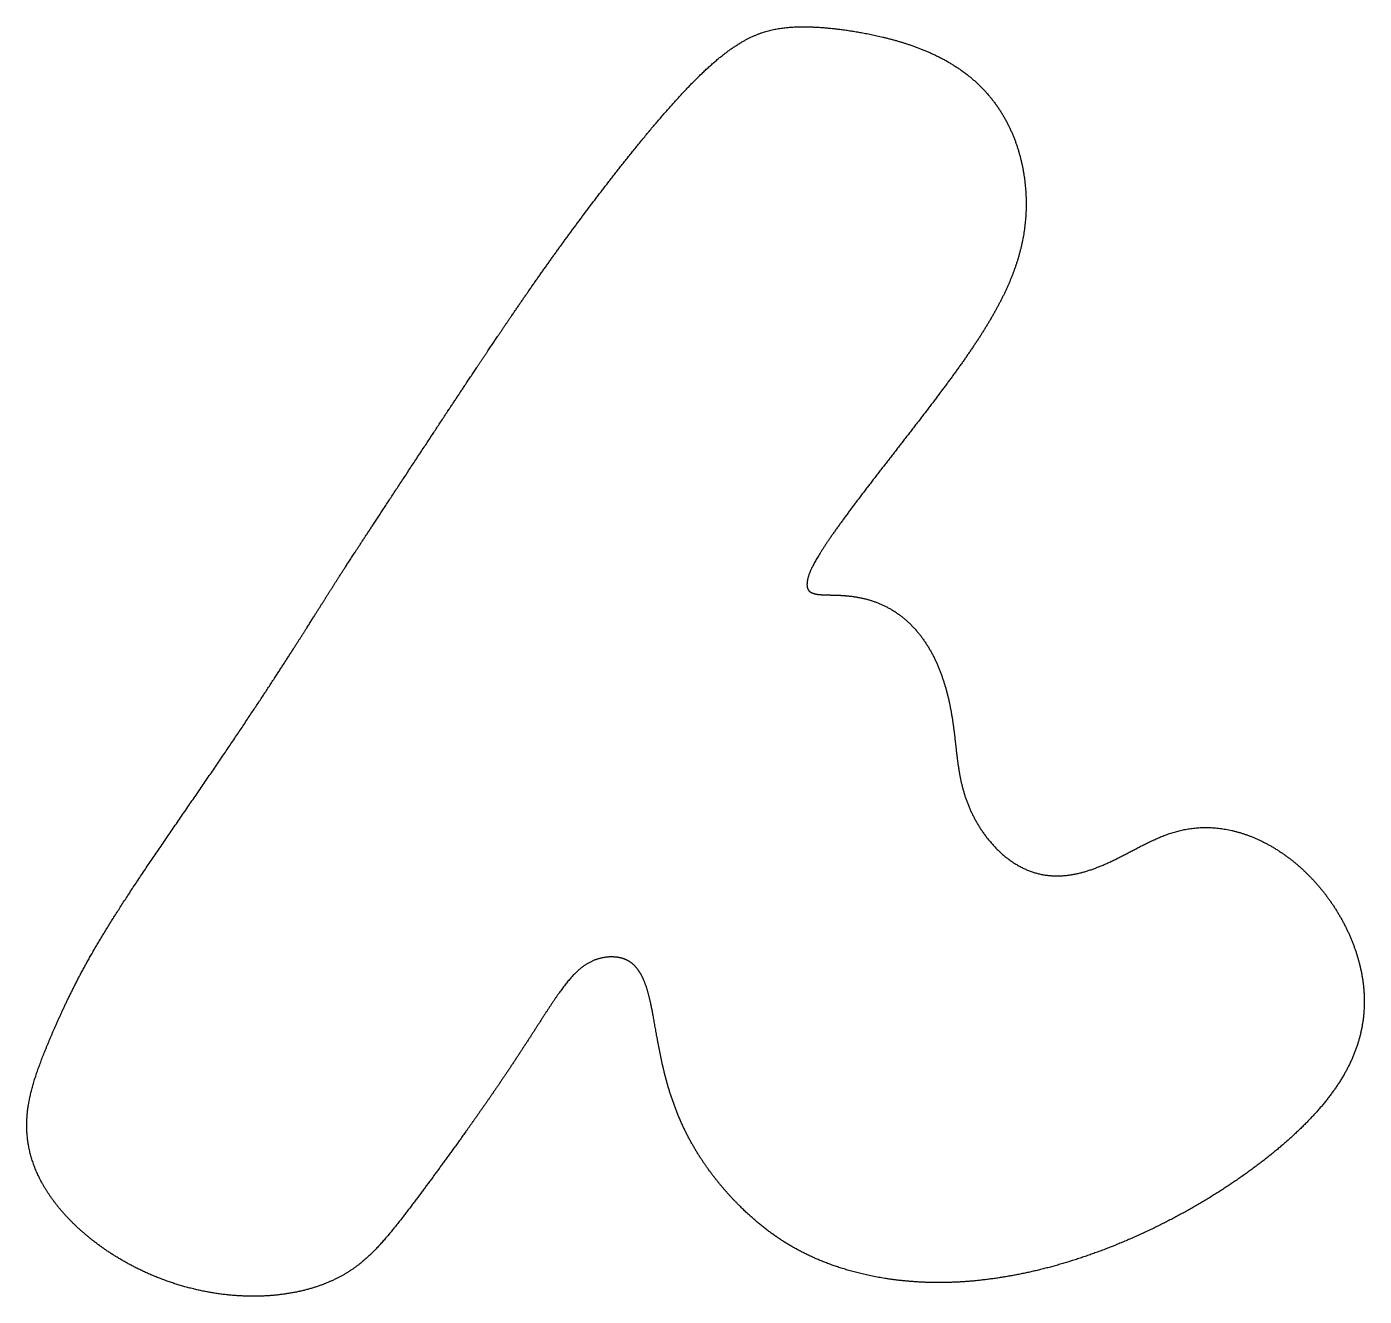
# Model space of a CAD drawing. Header units: millimetres. Extents: x -12.6 to 11.3, y -16.7 to 5.9.
import ezdxf

# ---------------------------------------------------------------- set-up
doc = ezdxf.new("R2010")
doc.units = ezdxf.units.MM
doc.layers.get('0').update_dxf_attribs({"linetype": 'CONTINUOUS'})

msp = doc.modelspace()

# ---------------------------------------------------------------- linework, layer by layer
msp.add_open_spline([(-4.457, -0.049), (-4.523, -0.149), (-4.659, -0.352), (-4.867, -0.666), (-5.152, -1.097), (-5.508, -1.638), (-5.849, -2.157), (-6.16, -2.63), (-6.43, -3.041), (-6.651, -3.378), (-6.827, -3.647), (-6.971, -3.868), (-7.103, -4.074), (-7.246, -4.301), (-7.419, -4.577), (-7.631, -4.914), (-7.888, -5.316), (-8.186, -5.777), (-8.52, -6.286), (-8.881, -6.826), (-9.259, -7.383), (-9.642, -7.94), (-10.019, -8.488), (-10.38, -9.016), (-10.716, -9.518), (-11.022, -9.99), (-11.292, -10.43), (-11.526, -10.839), (-11.726, -11.219), (-11.899, -11.576), (-12.054, -11.916), (-12.197, -12.249), (-12.331, -12.582), (-12.45, -12.921), (-12.542, -13.273), (-12.587, -13.641), (-12.565, -14.026), (-12.46, -14.425), (-12.262, -14.83), (-11.971, -15.23), (-11.595, -15.609), (-11.148, -15.953), (-10.648, -16.246), (-10.115, -16.478), (-9.57, -16.64), (-9.034, -16.733), (-8.524, -16.76), (-8.055, -16.731), (-7.637, -16.655), (-7.275, -16.542), (-6.968, -16.4), (-6.708, -16.234), (-6.483, -16.045), (-6.276, -15.833), (-6.074, -15.594), (-5.864, -15.328), (-5.639, -15.032), (-5.396, -14.705), (-5.134, -14.348), (-4.857, -13.966), (-4.571, -13.564), (-4.283, -13.152), (-4.004, -12.742), (-3.742, -12.344), (-3.502, -11.972), (-3.287, -11.635), (-3.094, -11.345), (-2.918, -11.108), (-2.748, -10.927), (-2.578, -10.802), (-2.397, -10.725), (-2.204, -10.689), (-2.003, -10.697), (-1.813, -10.767), (-1.653, -10.926), (-1.532, -11.185), (-1.444, -11.537), (-1.371, -11.96), (-1.29, -12.427), (-1.183, -12.906), (-1.035, -13.373), (-0.846, -13.81), (-0.624, -14.209), (-0.377, -14.565), (-0.12, -14.879), (0.141, -15.154), (0.402, -15.396), (0.668, -15.61), (0.948, -15.8), (1.25, -15.971), (1.584, -16.124), (1.953, -16.257), (2.359, -16.368), (2.8, -16.45), (3.272, -16.499), (3.771, -16.512), (4.291, -16.484), (4.825, -16.416), (5.369, -16.309), (5.915, -16.164), (6.459, -15.985), (6.994, -15.774), (7.517, -15.536), (8.022, -15.275), (8.507, -14.994), (8.968, -14.696), (9.403, -14.383), (9.808, -14.057), (10.177, -13.719), (10.506, -13.368), (10.787, -13.002), (11.012, -12.618), (11.172, -12.214), (11.262, -11.79), (11.275, -11.349), (11.21, -10.895), (11.07, -10.442), (10.861, -10.002), (10.592, -9.591), (10.274, -9.225), (9.92, -8.916), (9.544, -8.674), (9.162, -8.504), (8.787, -8.406), (8.429, -8.376), (8.094, -8.408), (7.781, -8.492), (7.483, -8.618), (7.187, -8.772), (6.883, -8.935), (6.563, -9.089), (6.228, -9.208), (5.884, -9.27), (5.542, -9.255), (5.215, -9.154), (4.914, -8.973), (4.65, -8.731), (4.433, -8.45), (4.266, -8.157), (4.148, -7.866), (4.071, -7.583), (4.023, -7.306), (3.99, -7.026), (3.96, -6.737), (3.921, -6.438), (3.864, -6.129), (3.782, -5.815), (3.67, -5.502), (3.521, -5.201), (3.333, -4.925), (3.107, -4.686), (2.844, -4.495), (2.555, -4.358), (2.251, -4.279), (1.953, -4.248), (1.685, -4.248), (1.48, -4.242), (1.361, -4.198), (1.324, -4.109), (1.329, -4), (1.363, -3.875), (1.437, -3.712), (1.563, -3.497), (1.744, -3.223), (1.979, -2.895), (2.26, -2.518), (2.578, -2.103), (2.921, -1.662), (3.277, -1.205), (3.632, -0.743), (3.973, -0.285), (4.288, 0.162), (4.567, 0.596), (4.803, 1.016), (4.991, 1.427), (5.129, 1.836), (5.215, 2.25), (5.249, 2.673), (5.228, 3.107), (5.15, 3.544), (5.009, 3.972), (4.8, 4.377), (4.521, 4.743), (4.176, 5.059), (3.772, 5.315), (3.325, 5.514), (2.856, 5.662), (2.388, 5.767), (1.939, 5.838), (1.524, 5.879), (1.149, 5.889), (0.807, 5.859), (0.485, 5.775), (0.167, 5.624), (-0.162, 5.396), (-0.509, 5.091), (-0.872, 4.721), (-1.245, 4.302), (-1.62, 3.854), (-1.986, 3.397), (-2.334, 2.948), (-2.659, 2.518), (-2.963, 2.107), (-3.252, 1.707), (-3.536, 1.305), (-3.825, 0.887), (-4.068, 0.53), (-4.259, 0.247), (-4.39, 0.05), (-4.457, -0.049)], degree=5)

doc.saveas('drawing.dxf')
